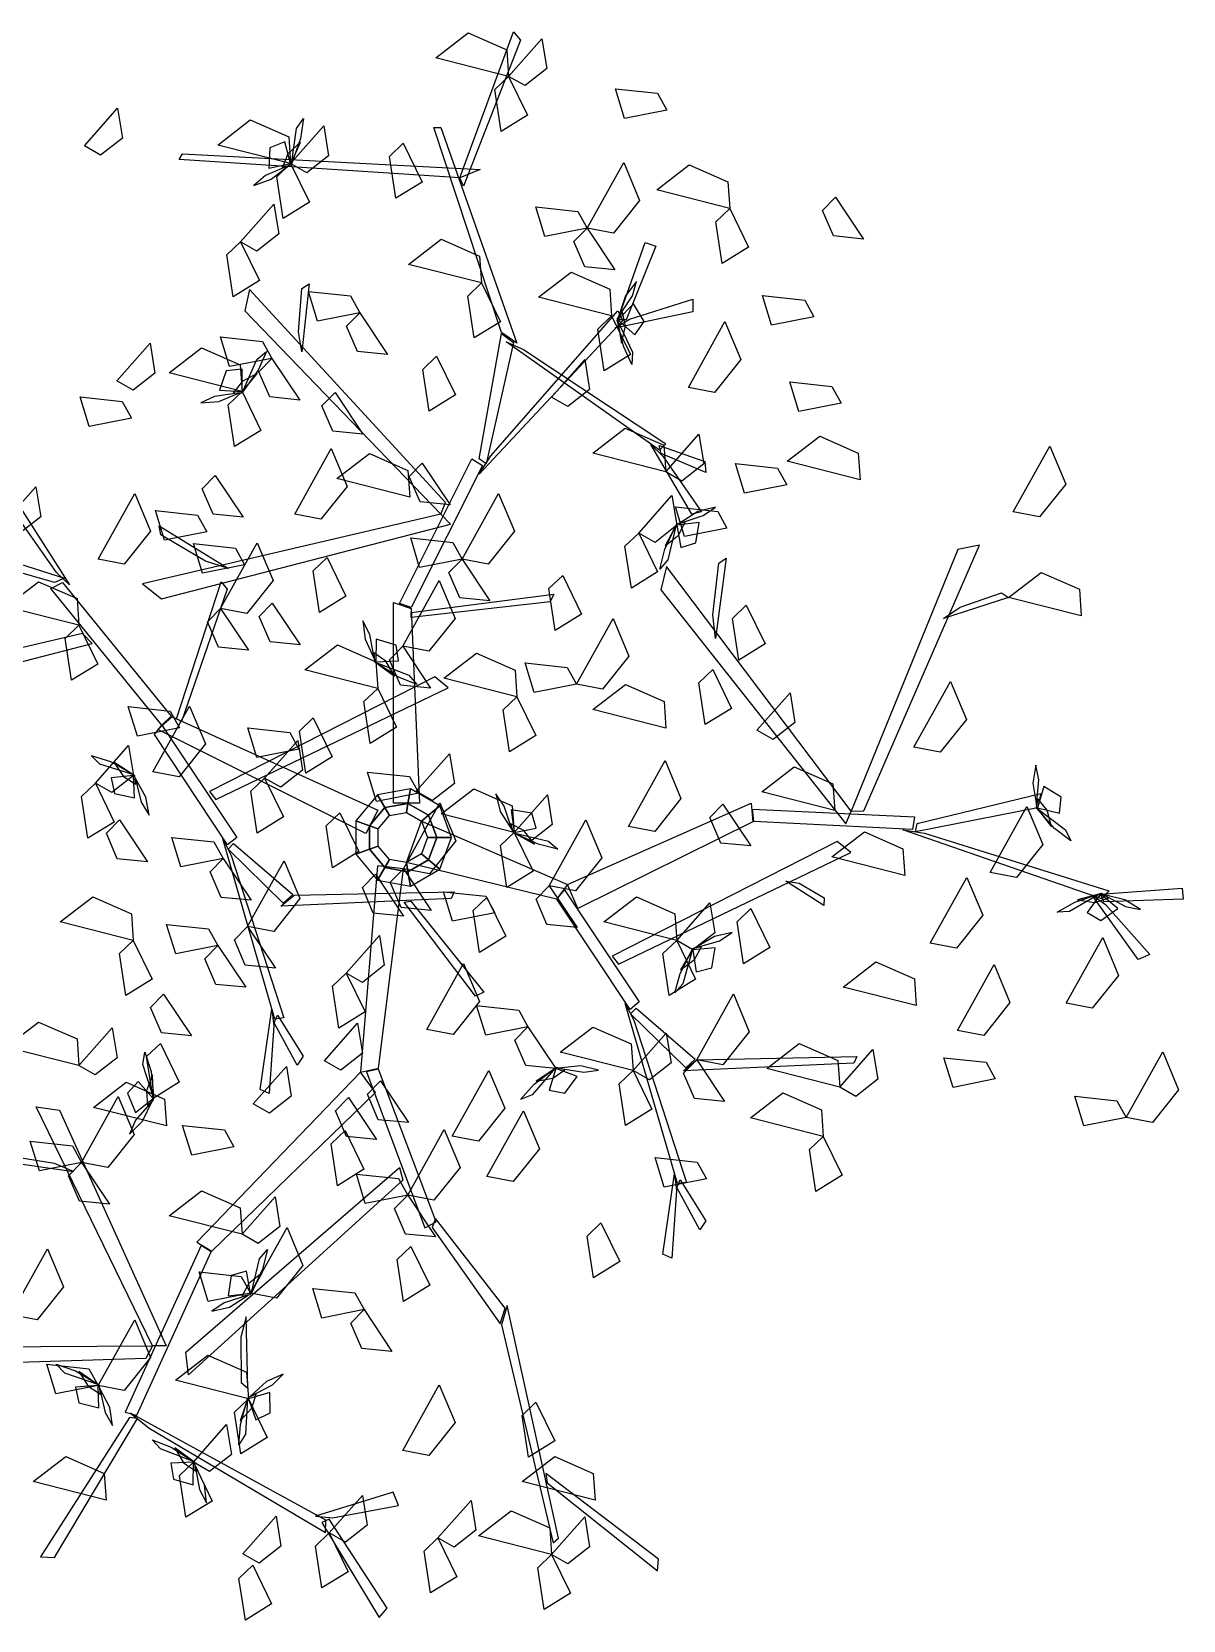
# Model space of a CAD drawing. Extents: x 10.299 to 10.904, y 6.916 to 7.465.
# Drawn here: x 10.506 to 10.904, y 6.916 to 7.465 of the extents above; entities that cross this region are included whole.
import ezdxf

# ---------------------------------------------------------------- set-up
doc = ezdxf.new("R2010")
doc.units = 0
doc.layers.get('0').update_dxf_attribs({"linetype": 'CONTINUOUS'})
doc.layers.add('LSTREEDC', color=3, linetype='CONTINUOUS')

# ---------------------------------------------------------------- blocks, each defined once
blk = doc.blocks.new('A3E24G')
at = {"color": 72, "linetype": 'CONTINUOUS'}
for points in [[(0.0779, 0.5477, 0.6774), (0.0255, 0.5611, 0.6704), (0.0489, 0.5791, 0.6673), (0.0766, 0.5669, 0.6724)], [(0.0779, 0.5477, 0.6774), (0.1018, 0.5748, 0.6601), (0.1053, 0.5533, 0.6614), (0.0897, 0.5411, 0.6719)], [(0.0779, 0.5477, 0.6424), (0.0915, 0.5199, 0.6353), (0.0726, 0.5081, 0.6607), (0.068, 0.5382, 0.6568)], [(0.1917, 0.5235, 0.7974), (0.1613, 0.5175, 0.7903), (0.1548, 0.5388, 0.8157), (0.1851, 0.5356, 0.8118)], [(-0.2273, 0.4977, 0.9053), (-0.2034, 0.5248, 0.888), (-0.1999, 0.5033, 0.8892), (-0.2156, 0.491, 0.8998)], [(-0.0789, 0.485, 0.6774), (-0.1314, 0.4983, 0.6704), (-0.108, 0.5164, 0.6673), (-0.0803, 0.5042, 0.6724)], [(-0.0789, 0.485, 0.6774), (-0.055, 0.5121, 0.6601), (-0.0516, 0.4906, 0.6614), (-0.0672, 0.4783, 0.6719)], [(0.0021, 0.4996, 0.7204), (0.0157, 0.4717, 0.7133), (-0.0033, 0.46, 0.7387), (-0.0078, 0.4901, 0.7348)], [(-0.0789, 0.485, 0.6774), (-0.0654, 0.4571, 0.6703), (-0.0843, 0.4454, 0.6957), (-0.0889, 0.4755, 0.6918)], [(0.1344, 0.4385, 0.5934), (0.1607, 0.4858, 0.5864), (0.1721, 0.4585, 0.5833), (0.1533, 0.4349, 0.5884)], [(0.237, 0.4526, 0.7904), (0.1845, 0.466, 0.7834), (0.2079, 0.484, 0.7803), (0.2356, 0.4718, 0.7854)], [(0.3131, 0.4608, 0.6714), (0.3332, 0.4307, 0.6541), (0.3115, 0.4329, 0.6553), (0.3037, 0.4512, 0.6659)], [(-0.1149, 0.4287, 0.8377), (-0.091, 0.4558, 0.8204), (-0.0875, 0.4343, 0.8216), (-0.1032, 0.422, 0.8321)], [(0.1344, 0.4385, 0.5934), (0.1039, 0.4325, 0.5863), (0.0975, 0.4538, 0.6117), (0.1277, 0.4505, 0.6078)], [(0.237, 0.4526, 0.8254), (0.2505, 0.4248, 0.8183), (0.2316, 0.413, 0.8437), (0.227, 0.4431, 0.8398)], [(0.1344, 0.4385, 0.5934), (0.1544, 0.4084, 0.5761), (0.1328, 0.4106, 0.5774), (0.1249, 0.4288, 0.5879)], [(-0.1149, 0.4287, 0.7537), (-0.1013, 0.4008, 0.7466), (-0.1202, 0.3891, 0.7719), (-0.1248, 0.4192, 0.768)], [(0.0584, 0.3991, 0.8034), (0.0059, 0.4124, 0.7964), (0.0293, 0.4305, 0.7933), (0.057, 0.4183, 0.7984)], [(0.152, 0.3754, 0.7124), (0.0995, 0.3888, 0.7054), (0.123, 0.4068, 0.7023), (0.1507, 0.3946, 0.7074)], [(-0.0292, 0.3776, 0.8658), (-0.0597, 0.3716, 0.8587), (-0.0661, 0.3929, 0.8841), (-0.0359, 0.3897, 0.8802)], [(0.0584, 0.3991, 0.7124), (0.072, 0.3712, 0.7053), (0.053, 0.3595, 0.7307), (0.0485, 0.3896, 0.7268)], [(0.2975, 0.3747, 0.7064), (0.2671, 0.3687, 0.6993), (0.2606, 0.39, 0.7247), (0.2909, 0.3868, 0.7208)], [(-0.0292, 0.3776, 0.8658), (-0.0092, 0.3476, 0.8485), (-0.0308, 0.3497, 0.8497), (-0.0387, 0.368, 0.8603)], [(0.152, 0.3754, 0.7684), (0.1656, 0.3475, 0.7613), (0.1467, 0.3358, 0.7867), (0.1421, 0.3659, 0.7828)], [(0.2072, 0.3239, 0.7764), (0.2335, 0.3713, 0.7694), (0.2449, 0.344, 0.7663), (0.2261, 0.3203, 0.7714)], [(-0.2039, 0.3286, 0.8034), (-0.18, 0.3557, 0.7861), (-0.1766, 0.3342, 0.7874), (-0.1922, 0.3219, 0.7979)], [(-0.0924, 0.3448, 0.5934), (-0.1229, 0.3389, 0.5863), (-0.1294, 0.3602, 0.6117), (-0.0991, 0.3569, 0.6078)], [(-0.1139, 0.3209, 0.8034), (-0.1664, 0.3343, 0.7964), (-0.143, 0.3523, 0.7933), (-0.1153, 0.3401, 0.7984)], [(-0.0924, 0.3448, 0.5934), (-0.0724, 0.3148, 0.5761), (-0.094, 0.317, 0.5774), (-0.1019, 0.3352, 0.5879)], [(0.0261, 0.3464, 0.9007), (0.0396, 0.3185, 0.8936), (0.0207, 0.3068, 0.9189), (0.0161, 0.3369, 0.915)], [(0.1088, 0.3168, 0.7124), (0.1327, 0.3439, 0.6951), (0.1362, 0.3224, 0.6964), (0.1205, 0.3101, 0.7069)], [(-0.1139, 0.3209, 0.8034), (-0.1003, 0.293, 0.7963), (-0.1193, 0.2813, 0.8217), (-0.1238, 0.3114, 0.8178)], [(-0.0469, 0.3203, 0.6714), (-0.0269, 0.2903, 0.6541), (-0.0485, 0.2925, 0.6553), (-0.0564, 0.3107, 0.6659)], [(0.3171, 0.3125, 0.6714), (0.2866, 0.3065, 0.6643), (0.2801, 0.3278, 0.6897), (0.3104, 0.3245, 0.6858)], [(-0.1934, 0.3018, 0.4107), (-0.2239, 0.2958, 0.4036), (-0.2304, 0.3171, 0.429), (-0.2001, 0.3138, 0.4251)], [(0.1909, 0.2632, 0.9053), (0.1384, 0.2765, 0.8983), (0.1618, 0.2945, 0.8952), (0.1895, 0.2823, 0.9003)], [(0.1909, 0.2632, 0.9053), (0.2148, 0.2902, 0.888), (0.2183, 0.2688, 0.8892), (0.2026, 0.2565, 0.8998)], [(0.3308, 0.2573, 0.7554), (0.2783, 0.2707, 0.7484), (0.3017, 0.2887, 0.7453), (0.3294, 0.2765, 0.7504)], [(-0.076, 0.2326, 0.8658), (-0.0497, 0.2799, 0.8588), (-0.0383, 0.2526, 0.8557), (-0.0571, 0.229, 0.8608)], [(0.0068, 0.2449, 0.7904), (-0.0456, 0.2583, 0.7834), (-0.0222, 0.2763, 0.7803), (0.0055, 0.2641, 0.7854)], [(0.4409, 0.2343, 0.8427), (0.4673, 0.2816, 0.8356), (0.4787, 0.2543, 0.8326), (0.4598, 0.2307, 0.8376)], [(0.0158, 0.2694, 0.6714), (0.0359, 0.2394, 0.6541), (0.0142, 0.2416, 0.6553), (0.0064, 0.2598, 0.6659)], [(0.278, 0.2539, 0.7064), (0.2475, 0.2479, 0.6993), (0.2411, 0.2692, 0.7247), (0.2713, 0.2659, 0.7208)], [(-0.2861, 0.2253, 0.9053), (-0.2622, 0.2523, 0.888), (-0.2587, 0.2308, 0.8892), (-0.2744, 0.2186, 0.8998)], [(-0.1331, 0.2606, 0.4943), (-0.1131, 0.2305, 0.477), (-0.1347, 0.2327, 0.4782), (-0.1426, 0.2509, 0.4887)], [(-0.2174, 0.2003, 0.6284), (-0.1911, 0.2476, 0.6214), (-0.1797, 0.2204, 0.6183), (-0.1986, 0.1967, 0.6234)], [(0.0444, 0.2003, 0.5934), (0.0707, 0.2476, 0.5864), (0.0821, 0.2204, 0.5833), (0.0632, 0.1967, 0.5884)], [(0.1716, 0.2191, 0.7124), (0.1954, 0.2461, 0.6951), (0.1989, 0.2247, 0.6964), (0.1833, 0.2124, 0.7069)], [(-0.1393, 0.2199, 0.6844), (-0.1697, 0.2139, 0.6773), (-0.1762, 0.2352, 0.7027), (-0.1459, 0.2319, 0.6988)], [(0.235, 0.2226, 0.6714), (0.2045, 0.2166, 0.6643), (0.198, 0.2379, 0.6897), (0.2283, 0.2347, 0.6858)], [(0.1716, 0.2191, 0.7124), (0.1851, 0.1912, 0.7053), (0.1662, 0.1795, 0.7307), (0.1616, 0.2096, 0.7268)], [(-0.112, 0.1962, 0.6284), (-0.1424, 0.1902, 0.6213), (-0.1489, 0.2115, 0.6467), (-0.1186, 0.2082, 0.6428)], [(-0.1293, 0.1648, 0.7948), (-0.1029, 0.2121, 0.7878), (-0.0915, 0.1849, 0.7847), (-0.1104, 0.1612, 0.7898)], [(0.0444, 0.2003, 0.6984), (0.0139, 0.1943, 0.6913), (0.0075, 0.2156, 0.7167), (0.0377, 0.2123, 0.7128)], [(-0.0527, 0.2015, 0.9053), (-0.0391, 0.1736, 0.8982), (-0.0581, 0.1619, 0.9236), (-0.0626, 0.192, 0.9197)], [(0.0444, 0.2003, 0.5934), (0.0644, 0.1703, 0.5761), (0.0428, 0.1724, 0.5774), (0.0349, 0.1907, 0.5879)], [(-0.2312, 0.1527, 0.6774), (-0.2837, 0.1661, 0.6704), (-0.2602, 0.1841, 0.6673), (-0.2325, 0.1719, 0.6724)], [(0.0017, 0.1376, 0.7194), (0.028, 0.1849, 0.7124), (0.0394, 0.1576, 0.7093), (0.0206, 0.134, 0.7144)], [(0.1168, 0.1886, 0.9053), (0.1304, 0.1607, 0.8982), (0.1115, 0.149, 0.9236), (0.1069, 0.1791, 0.9197)], [(0.4899, 0.1594, 0.9267), (0.4374, 0.1728, 0.9196), (0.4609, 0.1908, 0.9166), (0.4886, 0.1786, 0.9216)], [(-0.1293, 0.1648, 0.8158), (-0.1092, 0.1348, 0.7985), (-0.1308, 0.137, 0.7997), (-0.1387, 0.1552, 0.8103)], [(-0.0921, 0.1686, 0.3477), (-0.072, 0.1386, 0.3304), (-0.0937, 0.1407, 0.3316), (-0.1016, 0.159, 0.3422)], [(0.2488, 0.1672, 0.7904), (0.2624, 0.1393, 0.7833), (0.2434, 0.1276, 0.8087), (0.2389, 0.1577, 0.8048)], [(-0.2312, 0.1527, 0.6774), (-0.2176, 0.1248, 0.6703), (-0.2365, 0.1131, 0.6957), (-0.2411, 0.1432, 0.6918)], [(0.1267, 0.1103, 0.6284), (0.153, 0.1576, 0.6214), (0.1644, 0.1304, 0.6183), (0.1455, 0.1067, 0.6234)], [(-0.0162, 0.1073, 0.9053), (-0.0687, 0.1207, 0.8983), (-0.0453, 0.1387, 0.8952), (-0.0176, 0.1265, 0.9003)], [(0.0017, 0.1376, 0.4814), (0.0217, 0.1075, 0.4641), (0.0001, 0.1097, 0.4654), (-0.0078, 0.1279, 0.4759)], [(0.0838, 0.1013, 0.8088), (0.0313, 0.1146, 0.8018), (0.0548, 0.1327, 0.7987), (0.0825, 0.1205, 0.8038)], [(0.1267, 0.1103, 0.4464), (0.0962, 0.1043, 0.4393), (0.0897, 0.1256, 0.4647), (0.12, 0.1223, 0.4608)], [(0.2248, 0.1208, 0.8088), (0.2383, 0.0929, 0.8017), (0.2194, 0.0812, 0.8271), (0.2148, 0.1113, 0.8232)], [(-0.0162, 0.1073, 0.9053), (-0.0027, 0.0794, 0.8982), (-0.0216, 0.0677, 0.9236), (-0.0262, 0.0978, 0.9197)], [(0.1911, 0.0786, 0.6774), (0.1386, 0.092, 0.6704), (0.162, 0.11, 0.6673), (0.1898, 0.0978, 0.6724)], [(0.2565, 0.0772, 0.7904), (0.2804, 0.1042, 0.7731), (0.2839, 0.0827, 0.7743), (0.2682, 0.0705, 0.7849)], [(0.3694, 0.0649, 0.8658), (0.3957, 0.1122, 0.8588), (0.4072, 0.0849, 0.8557), (0.3883, 0.0613, 0.8608)], [(-0.1588, 0.0789, 0.5584), (-0.1892, 0.0729, 0.5513), (-0.1957, 0.0942, 0.5767), (-0.1655, 0.091, 0.5728)], [(-0.178, 0.0472, 0.3127), (-0.1517, 0.0945, 0.3057), (-0.1402, 0.0673, 0.3026), (-0.1591, 0.0436, 0.3077)], [(0.0838, 0.1013, 0.7388), (0.0974, 0.0734, 0.7317), (0.0785, 0.0617, 0.7571), (0.0739, 0.0918, 0.7532)], [(-0.0626, 0.086, 0.4317), (-0.0491, 0.0581, 0.4246), (-0.068, 0.0464, 0.45), (-0.0726, 0.0765, 0.4461)], [(-0.0729, 0.0635, 0.6284), (-0.1033, 0.0575, 0.6213), (-0.1098, 0.0788, 0.6467), (-0.0796, 0.0755, 0.6428)], [(-0.0976, 0.0428, 0.4317), (-0.0737, 0.0699, 0.4144), (-0.0703, 0.0484, 0.4156), (-0.0859, 0.0361, 0.4262)], [(-0.2193, 0.039, 0.6424), (-0.1955, 0.0661, 0.6251), (-0.192, 0.0446, 0.6264), (-0.2076, 0.0324, 0.6369)], [(0.0115, 0.0333, 0.9053), (0.0354, 0.0603, 0.888), (0.0389, 0.0388, 0.8892), (0.0232, 0.0266, 0.8998)], [(0.0133, 0.0318, 0.3477), (-0.0171, 0.0258, 0.3406), (-0.0236, 0.0471, 0.366), (0.0067, 0.0438, 0.3621)], [(0.1641, 0.0079, 0.7064), (0.1905, 0.0553, 0.6994), (0.2019, 0.028, 0.6963), (0.183, 0.0043, 0.7014)], [(0.3125, 0.0195, 0.6774), (0.26, 0.0328, 0.6704), (0.2834, 0.0509, 0.6673), (0.3111, 0.0387, 0.6724)], [(-0.2193, 0.039, 0.8384), (-0.2058, 0.0111, 0.8313), (-0.2247, -0.0006, 0.8567), (-0.2293, 0.0295, 0.8528)], [(-0.0976, 0.0428, 0.4317), (-0.084, 0.0149, 0.4246), (-0.103, 0.0032, 0.45), (-0.1076, 0.0333, 0.4461)], [(0.0819, 0.0037, 0.4317), (0.0294, 0.0171, 0.4247), (0.0528, 0.0351, 0.4216), (0.0805, 0.0229, 0.4267)], [(0.0022, -0.0225, 0.3127), (0.0285, 0.0249, 0.3056), (0.04, -0.0024, 0.3026), (0.0211, -0.0261, 0.3076)], [(0.0819, 0.0037, 0.4317), (0.1058, 0.0308, 0.4144), (0.1092, 0.0093, 0.4156), (0.0936, -0.003, 0.4262)], [(0.2321, 0.0239, 0.6984), (0.2522, -0.0061, 0.6811), (0.2305, -0.004, 0.6824), (0.2227, 0.0143, 0.6929)], [(-0.202, 0.0126, 0.5934), (-0.1819, -0.0175, 0.5761), (-0.2036, -0.0153, 0.5774), (-0.2115, 0.003, 0.5879)], [(-0.0435, 0.0178, 0.9053), (-0.0299, -0.0101, 0.8982), (-0.0489, -0.0218, 0.9236), (-0.0534, 0.0083, 0.9197)], [(0.1071, -0.0348, 0.4814), (0.1335, 0.0126, 0.4744), (0.1449, -0.0147, 0.4713), (0.126, -0.0384, 0.4764)], [(0.4244, -0.0251, 0.8658), (0.4508, 0.0222, 0.8588), (0.4622, -0.0051, 0.8557), (0.4433, -0.0287, 0.8608)], [(-0.1274, -0.0152, 0.4464), (-0.1579, -0.0212, 0.4393), (-0.1643, 0.0001, 0.4647), (-0.1341, -0.0032, 0.4608)], [(0.0819, 0.0037, 0.4317), (0.0955, -0.0242, 0.4246), (0.0765, -0.0359, 0.45), (0.072, -0.0058, 0.4461)], [(0.3629, -0.0273, 0.8034), (0.3104, -0.014, 0.7964), (0.3338, 0.0041, 0.7933), (0.3615, -0.0081, 0.7984)], [(-0.1274, -0.0152, 0.5584), (-0.1074, -0.0452, 0.5411), (-0.129, -0.0431, 0.5424), (-0.1369, -0.0248, 0.5529)], [(-0.11, -0.064, 0.4943), (-0.0836, -0.0167, 0.4872), (-0.0722, -0.044, 0.4842), (-0.0911, -0.0676, 0.4892)], [(0.0022, -0.0225, 0.2777), (0.0223, -0.0525, 0.2604), (0.0006, -0.0503, 0.2616), (-0.0072, -0.0321, 0.2721)], [(-0.0179, -0.0265, 0.5934), (0.0022, -0.0566, 0.5761), (-0.0195, -0.0544, 0.5774), (-0.0273, -0.0361, 0.5879)], [(0.3812, -0.0761, 0.8658), (0.4076, -0.0287, 0.8588), (0.419, -0.056, 0.8557), (0.4001, -0.0797, 0.8608)], [(-0.1921, -0.0741, 0.7124), (-0.2446, -0.0608, 0.7054), (-0.2211, -0.0428, 0.7023), (-0.1934, -0.055, 0.7074)], [(0.068, -0.0543, 0.5934), (0.0376, -0.0603, 0.5863), (0.0311, -0.039, 0.6117), (0.0614, -0.0423, 0.6078)], [(0.0623, -0.0431, 0.3967), (0.0759, -0.071, 0.3896), (0.057, -0.0827, 0.415), (0.0524, -0.0526, 0.4111)], [(0.1071, -0.0348, 0.5934), (0.1272, -0.0648, 0.5761), (0.1055, -0.0626, 0.5774), (0.0977, -0.0444, 0.5879)], [(0.1988, -0.0741, 0.6774), (0.1463, -0.0608, 0.6704), (0.1698, -0.0428, 0.6673), (0.1975, -0.055, 0.6724)], [(0.1988, -0.0741, 0.6774), (0.2227, -0.047, 0.6601), (0.2262, -0.0685, 0.6614), (0.2105, -0.0808, 0.6719)], [(0.2522, -0.0512, 0.9847), (0.2658, -0.0791, 0.9776), (0.2469, -0.0909, 1.0029), (0.2423, -0.0608, 0.999)], [(-0.1312, -0.0778, 0.8027), (-0.1616, -0.0838, 0.7956), (-0.1681, -0.0625, 0.821), (-0.1379, -0.0658, 0.8171)], [(-0.11, -0.064, 0.4943), (-0.0899, -0.094, 0.477), (-0.1116, -0.0919, 0.4782), (-0.1194, -0.0736, 0.4887)], [(-0.1921, -0.0741, 0.6424), (-0.1785, -0.102, 0.6353), (-0.1974, -0.1137, 0.6607), (-0.202, -0.0836, 0.6568)], [(-0.1312, -0.0778, 0.3477), (-0.1111, -0.1078, 0.3304), (-0.1328, -0.1057, 0.3316), (-0.1407, -0.0874, 0.3422)], [(-0.039, -0.0976, 0.3967), (-0.0151, -0.0705, 0.3794), (-0.0116, -0.092, 0.3806), (-0.0273, -0.1043, 0.3912)], [(0.1988, -0.0741, 0.6774), (0.2124, -0.102, 0.6703), (0.1935, -0.1137, 0.6957), (0.1889, -0.0836, 0.6918)], [(0.479, -0.1193, 0.8658), (0.5053, -0.0719, 0.8588), (0.5167, -0.0992, 0.8557), (0.4978, -0.1229, 0.8608)], [(0.0191, -0.1381, 0.4943), (0.0455, -0.0908, 0.4872), (0.0569, -0.118, 0.4842), (0.038, -0.1417, 0.4892)], [(0.3711, -0.1209, 0.7824), (0.3186, -0.1076, 0.7754), (0.3421, -0.0896, 0.7723), (0.3698, -0.1018, 0.7774)], [(-0.039, -0.0976, 0.3967), (-0.0254, -0.1255, 0.3896), (-0.0443, -0.1372, 0.415), (-0.0489, -0.1071, 0.4111)], [(0.4008, -0.1388, 0.8658), (0.4271, -0.0915, 0.8588), (0.4385, -0.1187, 0.8557), (0.4197, -0.1424, 0.8608)], [(-0.1703, -0.1128, 0.8377), (-0.1502, -0.1428, 0.8204), (-0.1719, -0.1406, 0.8216), (-0.1797, -0.1224, 0.8322)], [(0.2132, -0.16, 0.8384), (0.2396, -0.1126, 0.8313), (0.251, -0.1399, 0.8283), (0.2321, -0.1636, 0.8333)], [(0.0918, -0.1363, 0.8734), (0.0614, -0.1423, 0.8663), (0.0549, -0.121, 0.8916), (0.0852, -0.1243, 0.8877)], [(-0.2312, -0.1641, 0.8384), (-0.2837, -0.1508, 0.8314), (-0.2602, -0.1328, 0.8283), (-0.2325, -0.145, 0.8334)], [(-0.2312, -0.1641, 0.6424), (-0.2073, -0.1371, 0.6251), (-0.2038, -0.1585, 0.6264), (-0.2195, -0.1708, 0.6369)], [(-0.0546, -0.1608, 0.8874), (-0.0307, -0.1337, 0.8701), (-0.0272, -0.1552, 0.8713), (-0.0429, -0.1674, 0.8818)], [(0.0918, -0.1363, 0.8384), (0.1119, -0.1663, 0.8211), (0.0903, -0.1642, 0.8223), (0.0824, -0.1459, 0.8328)], [(0.1674, -0.1677, 0.6774), (0.115, -0.1544, 0.6704), (0.1384, -0.1364, 0.6673), (0.1661, -0.1486, 0.6724)], [(-0.1725, -0.1482, 0.7124), (-0.159, -0.1761, 0.7053), (-0.1779, -0.1878, 0.7307), (-0.1825, -0.1577, 0.7268)], [(0.1674, -0.1677, 0.6774), (0.1913, -0.1407, 0.6601), (0.1948, -0.1621, 0.6614), (0.1792, -0.1744, 0.6719)], [(0.3161, -0.1796, 0.7824), (0.2636, -0.1662, 0.7754), (0.287, -0.1482, 0.7723), (0.3147, -0.1604, 0.7774)], [(0.2132, -0.16, 0.8384), (0.2333, -0.19, 0.8211), (0.2116, -0.1878, 0.8223), (0.2038, -0.1696, 0.8328)], [(0.3161, -0.1796, 0.8034), (0.34, -0.1525, 0.7861), (0.3434, -0.174, 0.7874), (0.3278, -0.1863, 0.7979)], [(0.428, -0.1738, 0.8308), (0.3976, -0.1798, 0.8237), (0.3911, -0.1585, 0.8491), (0.4214, -0.1617, 0.8452)], [(0.5222, -0.2016, 0.8658), (0.5485, -0.1542, 0.8588), (0.5599, -0.1815, 0.8557), (0.541, -0.2052, 0.8608)], [(-0.1059, -0.1917, 0.4317), (-0.082, -0.1647, 0.4144), (-0.0785, -0.1861, 0.4156), (-0.0941, -0.1984, 0.4262)], [(0.0373, -0.215, 0.8734), (0.0637, -0.1677, 0.8663), (0.0751, -0.1949, 0.8633), (0.0562, -0.2186, 0.8683)], [(0.1674, -0.1677, 0.6774), (0.181, -0.1956, 0.6703), (0.1621, -0.2073, 0.6957), (0.1575, -0.1773, 0.6918)], [(-0.1683, -0.2076, 0.8104), (-0.2208, -0.1942, 0.8033), (-0.1973, -0.1762, 0.8003), (-0.1696, -0.1884, 0.8053)], [(-0.0143, -0.1752, 0.5584), (0.0058, -0.2052, 0.5411), (-0.0159, -0.2031, 0.5424), (-0.0237, -0.1848, 0.5529)], [(-0.2293, -0.2338, 0.6284), (-0.2029, -0.1865, 0.6214), (-0.1915, -0.2138, 0.6183), (-0.2104, -0.2374, 0.6234)], [(-0.0373, -0.1872, 0.8384), (-0.0172, -0.2173, 0.8211), (-0.0388, -0.2151, 0.8223), (-0.0467, -0.1968, 0.8328)], [(0.3043, -0.2151, 0.8034), (0.2518, -0.2017, 0.7964), (0.2752, -0.1837, 0.7933), (0.3029, -0.1959, 0.7984)], [(0.5222, -0.2016, 0.8658), (0.4917, -0.2075, 0.8587), (0.4853, -0.1862, 0.8841), (0.5155, -0.1895, 0.8802)], [(0.0623, -0.244, 0.4943), (0.0887, -0.1967, 0.4872), (0.1001, -0.224, 0.4842), (0.0812, -0.2476, 0.4892)], [(-0.1197, -0.2225, 0.5584), (-0.1501, -0.2285, 0.5513), (-0.1566, -0.2072, 0.5767), (-0.1264, -0.2105, 0.5728)], [(-0.0398, -0.2109, 0.6774), (-0.0263, -0.2388, 0.6703), (-0.0452, -0.2506, 0.6957), (-0.0498, -0.2205, 0.6918)], [(0.0053, -0.2575, 0.6284), (0.0316, -0.2102, 0.6214), (0.043, -0.2374, 0.6183), (0.0242, -0.2611, 0.6234)], [(0.3043, -0.2151, 0.8034), (0.3178, -0.243, 0.7963), (0.2989, -0.2547, 0.8217), (0.2943, -0.2246, 0.8178)], [(-0.2293, -0.2338, 0.6284), (-0.2597, -0.2398, 0.6213), (-0.2662, -0.2185, 0.6467), (-0.2359, -0.2218, 0.6428)], [(-0.2293, -0.2338, 0.6984), (-0.2092, -0.2638, 0.6811), (-0.2309, -0.2617, 0.6824), (-0.2387, -0.2434, 0.6929)], [(0.2203, -0.2457, 0.7194), (0.1898, -0.2516, 0.7123), (0.1834, -0.2303, 0.7377), (0.2136, -0.2336, 0.7338)], [(0.0053, -0.2575, 0.5584), (-0.0252, -0.2635, 0.5513), (-0.0316, -0.2422, 0.5767), (-0.0014, -0.2454, 0.5728)], [(-0.1139, -0.2855, 0.6774), (-0.1664, -0.2722, 0.6704), (-0.143, -0.2542, 0.6673), (-0.1153, -0.2664, 0.6724)], [(-0.1139, -0.2855, 0.8034), (-0.09, -0.2585, 0.7861), (-0.0866, -0.2799, 0.7874), (-0.1022, -0.2922, 0.7979)], [(0.0053, -0.2575, 0.7334), (0.0253, -0.2875, 0.7161), (0.0037, -0.2854, 0.7174), (-0.0042, -0.2671, 0.7279)], [(-0.1079, -0.328, 0.5934), (-0.0815, -0.2806, 0.5864), (-0.0701, -0.3079, 0.5833), (-0.089, -0.3316, 0.5884)], [(0.1443, -0.2773, 0.8034), (0.1579, -0.3052, 0.7963), (0.1389, -0.3169, 0.8217), (0.1344, -0.2868, 0.8178)], [(-0.2802, -0.3434, 0.5584), (-0.2539, -0.2961, 0.5514), (-0.2424, -0.3233, 0.5483), (-0.2613, -0.347, 0.5534)], [(0.0076, -0.2943, 0.6774), (0.0212, -0.3222, 0.6703), (0.0022, -0.3339, 0.6957), (-0.0023, -0.3038, 0.6918)], [(-0.1079, -0.328, 0.5934), (-0.1383, -0.3339, 0.5863), (-0.1448, -0.3126, 0.6117), (-0.1145, -0.3159, 0.6078)], [(-0.0261, -0.3398, 0.6984), (-0.0565, -0.3458, 0.6913), (-0.063, -0.3245, 0.7167), (-0.0328, -0.3277, 0.7128)], [(-0.0261, -0.3398, 0.5934), (-0.006, -0.3698, 0.5761), (-0.0277, -0.3677, 0.5774), (-0.0356, -0.3494, 0.5879)], [(-0.2174, -0.3943, 0.7194), (-0.1911, -0.347, 0.7124), (-0.1797, -0.3742, 0.7093), (-0.1986, -0.3979, 0.7144)], [(-0.1093, -0.404, 0.5654), (-0.1618, -0.3906, 0.5584), (-0.1384, -0.3726, 0.5553), (-0.1107, -0.3848, 0.5604)], [(-0.2174, -0.3943, 0.5934), (-0.2479, -0.4003, 0.5863), (-0.2544, -0.379, 0.6117), (-0.2241, -0.3823, 0.6078)], [(0.0017, -0.4411, 0.7194), (0.028, -0.3938, 0.7124), (0.0394, -0.4211, 0.7093), (0.0206, -0.4447, 0.7144)], [(-0.1093, -0.404, 0.8034), (-0.0958, -0.4319, 0.7963), (-0.1147, -0.4436, 0.8217), (-0.1193, -0.4135, 0.8178)], [(0.0975, -0.4064, 0.6774), (0.1111, -0.4343, 0.6703), (0.0921, -0.446, 0.6957), (0.0876, -0.4159, 0.6918)], [(-0.1489, -0.4496, 0.7124), (-0.125, -0.4225, 0.6951), (-0.1215, -0.444, 0.6964), (-0.1372, -0.4563, 0.7069)], [(-0.2116, -0.4769, 0.6774), (-0.2641, -0.4635, 0.6704), (-0.2407, -0.4455, 0.6673), (-0.213, -0.4577, 0.6724)], [(0.1402, -0.4769, 0.6774), (0.0877, -0.4635, 0.6704), (0.1111, -0.4455, 0.6673), (0.1388, -0.4577, 0.6724)], [(-0.1489, -0.4496, 0.6424), (-0.1353, -0.4775, 0.6353), (-0.1542, -0.4892, 0.6607), (-0.1588, -0.4591, 0.6568)], [(-0.0512, -0.5005, 0.6774), (-0.0273, -0.4735, 0.6601), (-0.0238, -0.4949, 0.6614), (-0.0394, -0.5072, 0.6719)], [(0.027, -0.5041, 0.6774), (0.0509, -0.4771, 0.6601), (0.0544, -0.4985, 0.6614), (0.0387, -0.5108, 0.6719)], [(-0.1133, -0.5156, 0.9053), (-0.0894, -0.4885, 0.888), (-0.086, -0.51, 0.8892), (-0.1016, -0.5222, 0.8998)], [(0.1088, -0.516, 0.6774), (0.0563, -0.5026, 0.6704), (0.0798, -0.4846, 0.6673), (0.1075, -0.4968, 0.6724)], [(0.1088, -0.516, 0.8034), (0.1327, -0.4889, 0.7861), (0.1362, -0.5104, 0.7874), (0.1205, -0.5226, 0.7979)], [(-0.0512, -0.5005, 0.6774), (-0.0376, -0.5284, 0.6703), (-0.0565, -0.5401, 0.6957), (-0.0611, -0.51, 0.6918)], [(0.027, -0.5041, 0.7824), (0.0406, -0.532, 0.7753), (0.0217, -0.5437, 0.8007), (0.0171, -0.5136, 0.7968)], [(-0.1062, -0.5237, 0.6424), (-0.0926, -0.5516, 0.6353), (-0.1115, -0.5633, 0.6607), (-0.1161, -0.5332, 0.6568)], [(0.1088, -0.516, 0.8034), (0.1224, -0.5439, 0.7963), (0.1035, -0.5556, 0.8217), (0.0989, -0.5255, 0.8178)]]:
    blk.add_3dface(points, dxfattribs=at)
at = {"color": 34, "linetype": 'CONTINUOUS'}
for points in [[(0.0429, 0.4747, 0.8009), (0.0813, 0.5798, 0.906), (0.0865, 0.5738, 0.9), (0.0454, 0.4687, 0.7948)], [(0.0728, 0.3635, 0.6897), (0.0241, 0.511, 0.8371), (0.0292, 0.511, 0.8371), (0.0839, 0.3557, 0.6818)], [(0.0429, 0.4747, 0.8009), (-0.159, 0.488, 0.8709), (-0.1568, 0.492, 0.8731), (0.0574, 0.4806, 0.8009)], [(0.1565, 0.3726, 0.6305), (0.1762, 0.4281, 0.7267), (0.1839, 0.4256, 0.7223), (0.1625, 0.3726, 0.6305)], [(0.0326, 0.2411, 0.5394), (-0.1084, 0.3944, 0.6467), (-0.1118, 0.379, 0.6359), (0.0292, 0.2327, 0.5335)], [(-0.0733, 0.3638, 0.6288), (-0.0708, 0.3951, 0.6661), (-0.0656, 0.3984, 0.67), (-0.0708, 0.3495, 0.6117)], [(0.0651, 0.2747, 0.5629), (0.1565, 0.379, 0.6359), (0.16, 0.372, 0.631), (0.0566, 0.2614, 0.5536)], [(0.1648, 0.373, 0.6296), (0.2105, 0.3875, 0.6194), (0.2105, 0.3784, 0.613), (0.1543, 0.3666, 0.6298)], [(0.0566, 0.2724, 0.5616), (0.0728, 0.3626, 0.6904), (0.0813, 0.3562, 0.6813), (0.0617, 0.269, 0.5567)], [(0.0885, 0.3511, 0.6897), (0.1909, 0.2834, 0.7872), (0.1864, 0.2787, 0.7807), (0.0762, 0.3567, 0.6772)], [(-0.2473, 0.1908, 0.4194), (-0.3097, 0.2794, 0.5326), (-0.3012, 0.2809, 0.5293), (-0.238, 0.1819, 0.4063)], [(0.1889, 0.2744, 0.7795), (0.2166, 0.2344, 0.7734), (0.2097, 0.2326, 0.7649), (0.1803, 0.2829, 0.7781)], [(0.1862, 0.2822, 0.7803), (0.219, 0.2705, 0.8876), (0.2197, 0.2627, 0.8827), (0.1877, 0.2764, 0.7803)], [(-0.0007, 0.1683, 0.4884), (0.0514, 0.2726, 0.5614), (0.0591, 0.2677, 0.558), (0.0078, 0.1655, 0.4864)], [(0.0292, 0.2327, 0.5335), (-0.1856, 0.1825, 0.6126), (-0.1718, 0.1718, 0.6046), (0.036, 0.2255, 0.5292)], [(-0.2488, 0.1835, 0.4145), (-0.369, 0.218, 0.5111), (-0.3562, 0.2231, 0.5086), (-0.2417, 0.1866, 0.4133)], [(-0.1401, 0.1989, 0.6002), (-0.1723, 0.2179, 0.6315), (-0.1735, 0.2242, 0.6348), (-0.1237, 0.1936, 0.5859)], [(0.3334, 0.0193, 0.789), (0.4166, 0.2103, 0.8963), (0.4011, 0.2072, 0.8856), (0.3243, 0.019, 0.7831)], [(0.3243, 0.019, 0.7831), (0.1915, 0.1951, 0.8622), (0.1873, 0.1783, 0.8543), (0.3204, 0.0099, 0.7788)], [(0.2249, 0.1602, 0.8499), (0.2292, 0.1974, 0.8812), (0.2345, 0.201, 0.8845), (0.2267, 0.1431, 0.8356)], [(-0.1715, 0.0809, 0.3596), (-0.2514, 0.1791, 0.4134), (-0.2431, 0.1836, 0.4109), (-0.1649, 0.0872, 0.3581)], [(-0.1611, 0.0853, 0.3552), (-0.129, 0.1839, 0.366), (-0.1245, 0.1788, 0.3616), (-0.1574, 0.0834, 0.3523)], [(0.0078, 0.1619, 0.4828), (0.1104, 0.1752, 0.4961), (0.1078, 0.1697, 0.4907), (0.0078, 0.1583, 0.4792)], [(0.4027, 0.1658, 0.8784), (0.4324, 0.1761, 0.9157), (0.4374, 0.1728, 0.9196), (0.3907, 0.1577, 0.8614)], [(-0.005, 0.0247, 0.3456), (-0.005, 0.1691, 0.4901), (0.0078, 0.1649, 0.4858), (0.0138, 0.0247, 0.3456)], [(-0.2286, 0.1467, 0.3971), (-0.4434, 0.0965, 0.4762), (-0.4297, 0.0858, 0.4683), (-0.2218, 0.1395, 0.3928)], [(-0.1327, 0.0273, 0.4277), (0.0344, 0.1076, 0.571), (0.0247, 0.1156, 0.5566), (-0.1373, 0.0331, 0.4198)], [(-0.1715, 0.0809, 0.3596), (-0.1177, 0.0001, 0.4571), (-0.1243, -0.0053, 0.4525), (-0.1769, 0.074, 0.357)], [(-0.0247, 0.0028, 0.2439), (-0.1744, 0.0776, 0.3611), (-0.1642, 0.0869, 0.3577), (-0.0163, 0.0196, 0.2439)], [(0.0055, 0.0245, 0.1), (0.0074, 0.035), (-0.0165, 0.0307), (-0.0112, 0.0216, 0.1)], [(0.0203, 0.016, 0.1), (0.0284, 0.0228), (0.0074, 0.035), (0.0055, 0.0245, 0.1)], [(-0.0112, 0.0216, 0.1), (-0.0165, 0.0307), (-0.0321, 0.0121), (-0.0222, 0.0085, 0.1)], [(0.0044, 0.018, 0.4), (0.0055, 0.0245, 0.1), (-0.0112, 0.0216, 0.1), (-0.0079, 0.0158, 0.4)], [(0.0152, 0.0117, 0.4), (0.0203, 0.016, 0.1), (0.0055, 0.0245, 0.1), (0.0044, 0.018, 0.4)], [(0.1202, -0.0338, 0.5953), (0.2523, 0.0246, 0.7397), (0.2536, 0.0112, 0.7355), (0.1278, -0.051, 0.5953)], [(0.3717, 0.0101, 0.8113), (0.4607, 0.0317, 0.9401), (0.4583, 0.0213, 0.931), (0.3706, 0.004, 0.8064)], [(-0.0222, 0.0085, 0.1), (-0.0321, 0.0121), (-0.0321, -0.0121), (-0.0222, -0.0085, 0.1)], [(-0.0079, 0.0158, 0.4), (-0.0112, 0.0216, 0.1), (-0.0222, 0.0085, 0.1), (-0.0159, 0.0062, 0.4)], [(0.0152, 0.0117, 0.4), (0.1202, -0.0338, 0.5953), (0.1123, -0.0443, 0.5901), (0.0044, -0.018, 0.4)], [(0.0195, 0, 0.4), (0.0262, 0, 0.1), (0.0203, 0.016, 0.1), (0.0152, 0.0117, 0.4)], [(0.0262, 0, 0.1), (0.0367, 0), (0.0284, 0.0228), (0.0203, 0.016, 0.1)], [(0.2533, 0.0203, 0.738), (0.3698, 0.0148, 0.8111), (0.3684, 0.0058, 0.8076), (0.2542, 0.0114, 0.7361)], [(-0.0159, 0.0062, 0.4), (-0.0222, 0.0085, 0.1), (-0.0222, -0.0085, 0.1), (-0.0159, -0.0062, 0.4)], [(0.3772, 0.0032, 0.8125), (0.5096, -0.0383, 0.8856), (0.5046, -0.0442, 0.8807), (0.3616, 0.0056, 0.8032)], [(-0.1217, -0.013, 0.4591), (-0.0838, -0.1298, 0.5566), (-0.0903, -0.1307, 0.5501), (-0.1278, -0.001, 0.4467)], [(-0.12, -0.0044, 0.4573), (-0.0774, -0.0411, 0.605), (-0.0843, -0.0473, 0.5946), (-0.1239, -0.0083, 0.4517)], [(-0.0222, -0.0085, 0.1), (-0.0321, -0.0121), (-0.0165, -0.0308), (-0.0112, -0.0216, 0.1)], [(-0.0159, -0.0062, 0.4), (-0.0222, -0.0085, 0.1), (-0.0112, -0.0216, 0.1), (-0.0079, -0.0158, 0.4)], [(0.0152, -0.0117, 0.4), (0.0203, -0.016, 0.1), (0.0262, 0, 0.1), (0.0195, 0, 0.4)], [(0.0203, -0.016, 0.1), (0.0284, -0.0228), (0.0367, 0), (0.0262, 0, 0.1)], [(0.1569, -0.0912, 0.6615), (0.324, -0.0109, 0.8049), (0.3143, -0.0028, 0.7905), (0.1523, -0.0854, 0.6537)], [(-0.0165, -0.0203, 0.3133), (-0.0287, -0.169, 0.4529), (-0.0156, -0.1661, 0.4483), (0.0022, -0.0225, 0.3127)], [(-0.0112, -0.0216, 0.1), (-0.0165, -0.0308), (0.0074, -0.035), (0.0055, -0.0246, 0.1)], [(-0.0079, -0.0158, 0.4), (-0.0112, -0.0216, 0.1), (0.0055, -0.0246, 0.1), (0.0044, -0.018, 0.4)], [(0.0044, -0.018, 0.4), (0.0055, -0.0246, 0.1), (0.0203, -0.016, 0.1), (0.0152, -0.0117, 0.4)], [(0.0055, -0.0246, 0.1), (0.0074, -0.035), (0.0284, -0.0228), (0.0203, -0.016, 0.1)], [(0.287, -0.0328, 0.7796), (0.3048, -0.0435, 0.8238), (0.3047, -0.049, 0.8284), (0.2774, -0.0314, 0.7595)], [(-0.0764, -0.0415, 0.6045), (0.0387, -0.0391, 0.7851), (0.0366, -0.0438, 0.7851), (-0.086, -0.0494, 0.5949)], [(0.1182, -0.0376, 0.5934), (0.1719, -0.1183, 0.691), (0.1653, -0.1238, 0.6864), (0.1127, -0.0445, 0.5908)], [(0.5074, -0.0482, 0.8792), (0.5392, -0.0842, 0.869), (0.5308, -0.0879, 0.8626), (0.4974, -0.0412, 0.8794)], [(0.5037, -0.0409, 0.8802), (0.5624, -0.0364, 0.9764), (0.5632, -0.0445, 0.9719), (0.5061, -0.0463, 0.8802)], [(0.0076, -0.0459, 0.7407), (0.06, -0.1112, 0.8695), (0.0541, -0.1141, 0.8621), (0.0027, -0.0466, 0.7333)], [(-0.091, -0.1356, 0.549), (-0.0943, -0.1842, 0.5428), (-0.1008, -0.1813, 0.5343), (-0.0924, -0.1236, 0.5475)], [(0.1679, -0.1315, 0.693), (0.2058, -0.2482, 0.7905), (0.1994, -0.2491, 0.7839), (0.1618, -0.1195, 0.6805)], [(0.1696, -0.1229, 0.6911), (0.2122, -0.1595, 0.8389), (0.2053, -0.1658, 0.8285), (0.1657, -0.1268, 0.6855)], [(-0.0883, -0.1278, 0.5497), (-0.0699, -0.1574, 0.6571), (-0.0743, -0.1639, 0.6521), (-0.0907, -0.1333, 0.5497)], [(0.2132, -0.16, 0.8384), (0.3283, -0.1576, 1.019), (0.3262, -0.1623, 1.019), (0.2037, -0.1679, 0.8288)], [(-0.0287, -0.169, 0.4529), (-0.1463, -0.2913, 0.5665), (-0.1355, -0.2977, 0.5601), (-0.0178, -0.1836, 0.4484)], [(-0.0244, -0.1686, 0.4511), (0.0176, -0.2808, 0.5188), (0.0257, -0.2767, 0.5152), (-0.0156, -0.1667, 0.4489)], [(-0.1783, -0.3659, 0.5891), (-0.2619, -0.1938, 0.7244), (-0.2452, -0.1962, 0.7154), (-0.1685, -0.3659, 0.5846)], [(-0.2489, -0.2347, 0.699), (-0.2831, -0.2292, 0.7334), (-0.2889, -0.2328, 0.7358), (-0.2351, -0.2403, 0.6823)], [(0.0019, -0.2466, 0.4984), (-0.1525, -0.3866, 0.6055), (-0.1544, -0.3705, 0.5954), (-0.0007, -0.2376, 0.493)], [(0.1987, -0.2541, 0.7828), (0.1953, -0.3027, 0.7767), (0.1888, -0.2998, 0.7682), (0.1972, -0.242, 0.7813)], [(0.2014, -0.2463, 0.7836), (0.2197, -0.2759, 0.8909), (0.2154, -0.2824, 0.886), (0.1989, -0.2518, 0.7836)], [(0.0229, -0.2807, 0.519), (0.0719, -0.3501, 0.6522), (0.0754, -0.3388, 0.6448), (0.0252, -0.2742, 0.5151)], [(-0.1432, -0.2937, 0.564), (-0.198, -0.4135, 0.6038), (-0.1895, -0.4157, 0.5995), (-0.136, -0.2982, 0.5606)], [(0.0727, -0.3507, 0.6515), (0.11, -0.5076, 0.7924), (0.1137, -0.5042, 0.7934), (0.0768, -0.3367, 0.6458)], [(-0.1147, -0.3595, 0.5874), (-0.1146, -0.3922, 0.6235), (-0.1098, -0.3962, 0.6272), (-0.111, -0.345, 0.5708)], [(-0.1832, -0.3749, 0.5925), (-0.3898, -0.3814, 0.7028), (-0.3793, -0.367, 0.6959), (-0.1783, -0.3659, 0.5891)], [(-0.1948, -0.4174, 0.6028), (-0.2589, -0.5177, 0.7068), (-0.2488, -0.5182, 0.6971), (-0.1891, -0.4181, 0.5975)], [(-0.1807, -0.4251, 0.6017), (-0.0538, -0.5001, 0.6552), (-0.0536, -0.4912, 0.6528), (-0.194, -0.4143, 0.5953)], [(0.1057, -0.4645, 0.7591), (0.185, -0.5278, 0.8744), (0.1857, -0.5193, 0.8693), (0.1046, -0.4577, 0.7535)], [(-0.0489, -0.4897, 0.6517), (-0.0013, -0.4808, 0.6438), (-0.0051, -0.4711, 0.6401), (-0.061, -0.4884, 0.6523)], [(-0.0565, -0.4929, 0.6517), (-0.0153, -0.5613, 0.7314), (-0.0094, -0.5547, 0.7288), (-0.0511, -0.4905, 0.6525)]]:
    blk.add_3dface(points, dxfattribs=at)
at = {"color": 210, "linetype": 'CONTINUOUS'}
for points in [[(-0.0784, 0.4846, 0.6785), (-0.0747, 0.5102, 0.6704), (-0.0696, 0.5174, 0.684), (-0.0718, 0.503, 0.6882)], [(-0.0789, 0.485, 0.6774), (-0.0831, 0.5006, 0.663), (-0.0939, 0.4964, 0.6551), (-0.0947, 0.4816, 0.664)], [(-0.0789, 0.484, 0.6785), (-0.0718, 0.5003, 0.6958), (-0.0809, 0.4919, 0.7123), (-0.0848, 0.4822, 0.7005)], [(-0.0803, 0.4835, 0.6766), (-0.0971, 0.4764, 0.673), (-0.1054, 0.4693, 0.685), (-0.093, 0.4737, 0.6913)], [(0.1569, 0.3746, 0.6297), (0.167, 0.3898, 0.6261), (0.17, 0.4002, 0.638), (0.1621, 0.3898, 0.6443)], [(0.156, 0.3734, 0.6316), (0.159, 0.3558, 0.6489), (0.1619, 0.3679, 0.6654), (0.1599, 0.3781, 0.6535)], [(0.1565, 0.3726, 0.6305), (0.1687, 0.3618, 0.6161), (0.1753, 0.3713, 0.6082), (0.1678, 0.3841, 0.6171)], [(0.1559, 0.3726, 0.6316), (0.1669, 0.3492, 0.6235), (0.1666, 0.3404, 0.6371), (0.1605, 0.3536, 0.6413)], [(-0.1135, 0.3204, 0.8045), (-0.1032, 0.3441, 0.7964), (-0.0963, 0.3497, 0.81), (-0.1023, 0.3363, 0.8142)], [(-0.1139, 0.3209, 0.8034), (-0.1138, 0.3371, 0.789), (-0.1253, 0.3359, 0.7811), (-0.1301, 0.3218, 0.79)], [(-0.1142, 0.3199, 0.8045), (-0.103, 0.3338, 0.8218), (-0.1139, 0.3281, 0.8383), (-0.1203, 0.3197, 0.8265)], [(-0.1157, 0.3199, 0.8026), (-0.1337, 0.3174, 0.799), (-0.1435, 0.3128, 0.811), (-0.1305, 0.3137, 0.8173)], [(0.2005, 0.226, 0.6955), (0.2178, 0.2316, 0.692), (0.2267, 0.2378, 0.7039), (0.214, 0.2347, 0.7102)], [(0.1984, 0.2251, 0.6974), (0.1924, 0.1999, 0.6893), (0.1866, 0.1932, 0.703), (0.1902, 0.2074, 0.7071)], [(0.199, 0.2257, 0.6974), (0.1904, 0.21, 0.7147), (0.2002, 0.2176, 0.7312), (0.205, 0.2269, 0.7194)], [(0.1989, 0.2247, 0.6964), (0.2017, 0.2087, 0.6819), (0.2127, 0.212, 0.674), (0.215, 0.2266, 0.6829)], [(-0.0187, 0.1282, 0.8994), (-0.0219, 0.1462, 0.8959), (-0.0269, 0.1558, 0.9078), (-0.0254, 0.1428, 0.9141)], [(-0.0176, 0.1265, 0.9003), (-0.0014, 0.1271, 0.8858), (-0.0031, 0.1385, 0.8779), (-0.0174, 0.1427, 0.8868)], [(-0.0186, 0.1267, 0.9013), (-0.0043, 0.1161, 0.9186), (-0.0104, 0.1268, 0.9351), (-0.019, 0.1328, 0.9233)], [(-0.018, 0.1261, 0.9014), (0.006, 0.1167, 0.8932), (0.0119, 0.1101, 0.9069), (-0.0017, 0.1155, 0.911)], [(-0.1916, 0.0451, 0.6274), (-0.2162, 0.0528, 0.6193), (-0.2225, 0.0591, 0.633), (-0.2086, 0.0546, 0.6371)], [(-0.191, 0.0444, 0.6274), (-0.206, 0.0541, 0.6447), (-0.1991, 0.0439, 0.6612), (-0.1902, 0.0384, 0.6494)], [(0.4577, 0.0232, 0.9301), (0.4594, 0.0414, 0.9266), (0.4572, 0.052, 0.9385), (0.4551, 0.0391, 0.9448)], [(-0.192, 0.0446, 0.6264), (-0.2081, 0.043, 0.6119), (-0.2056, 0.0317, 0.604), (-0.1912, 0.0285, 0.6129)], [(-0.1908, 0.043, 0.6255), (-0.1864, 0.0253, 0.622), (-0.1808, 0.016, 0.6339), (-0.1831, 0.0289, 0.6402)], [(0.4583, 0.0213, 0.931), (0.4741, 0.0175, 0.9165), (0.4755, 0.029, 0.9086), (0.4629, 0.0368, 0.9175)], [(0.0805, 0.0053, 0.4309), (0.0748, 0.0226, 0.4273), (0.0686, 0.0314, 0.4392), (0.0718, 0.0188, 0.4456)], [(0.4574, 0.0218, 0.932), (0.4684, 0.0077, 0.9493), (0.4653, 0.0197, 0.9658), (0.4586, 0.0278, 0.954)], [(0.0819, 0.0037, 0.4317), (0.0978, 0.0066, 0.4173), (0.0945, 0.0176, 0.4094), (0.0798, 0.0198, 0.4183)], [(0.4578, 0.021, 0.9321), (0.4785, 0.0056, 0.9239), (0.4824, -0.0024, 0.9376), (0.4707, 0.0065, 0.9417)], [(0.0809, 0.0038, 0.4328), (0.0966, -0.0047, 0.4501), (0.0889, 0.005, 0.4666), (0.0796, 0.0098, 0.4548)], [(0.0815, 0.0033, 0.4328), (0.1066, -0.0026, 0.4247), (0.1134, -0.0084, 0.4383), (0.0992, -0.0049, 0.4425)], [(0.5036, -0.0403, 0.8812), (0.4813, -0.0533, 0.8731), (0.4725, -0.0537, 0.8868), (0.4852, -0.0465, 0.8909)], [(0.5045, -0.0403, 0.8812), (0.4872, -0.0448, 0.8985), (0.4995, -0.0467, 0.915), (0.5095, -0.0437, 0.9032)], [(0.5037, -0.0409, 0.8802), (0.4941, -0.0539, 0.8657), (0.504, -0.0597, 0.8578), (0.5162, -0.0511, 0.8667)], [(0.5057, -0.0411, 0.8793), (0.5218, -0.0497, 0.8758), (0.5324, -0.0518, 0.8877), (0.5213, -0.0449, 0.894)], [(0.2121, -0.0795, 0.671), (0.2296, -0.0744, 0.6675), (0.2386, -0.0684, 0.6794), (0.2259, -0.0712, 0.6857)], [(0.2107, -0.0798, 0.673), (0.2016, -0.0952, 0.6903), (0.2116, -0.0879, 0.7067), (0.2167, -0.0787, 0.6949)], [(0.2105, -0.0808, 0.6719), (0.2128, -0.0968, 0.6574), (0.224, -0.0939, 0.6496), (0.2266, -0.0793, 0.6584)], [(0.2101, -0.0804, 0.673), (0.2033, -0.1053, 0.6648), (0.1974, -0.1119, 0.6785), (0.2013, -0.0978, 0.6826)], [(-0.1773, -0.1879, 0.7318), (-0.1852, -0.1633, 0.7236), (-0.1837, -0.1546, 0.7373), (-0.1793, -0.1685, 0.7414)], [(-0.1775, -0.1887, 0.7318), (-0.1782, -0.1709, 0.7491), (-0.1827, -0.1824, 0.7655), (-0.1819, -0.1929, 0.7537)], [(0.1117, -0.1658, 0.8221), (0.0948, -0.1853, 0.814), (0.0865, -0.1886, 0.8277), (0.0962, -0.1776, 0.8318)], [(0.1125, -0.1655, 0.8221), (0.0976, -0.1754, 0.8394), (0.1098, -0.1732, 0.8559), (0.1184, -0.1671, 0.8441)], [(0.1119, -0.1663, 0.8211), (0.107, -0.1818, 0.8066), (0.1183, -0.184, 0.7987), (0.1271, -0.172, 0.8076)], [(0.1139, -0.1659, 0.8202), (0.1319, -0.1689, 0.8167), (0.1426, -0.1674, 0.8286), (0.1299, -0.1644, 0.8349)], [(-0.1779, -0.1878, 0.7307), (-0.1885, -0.1756, 0.7162), (-0.1963, -0.1841, 0.7084), (-0.1906, -0.1978, 0.7172)], [(-0.1785, -0.1897, 0.7298), (-0.1905, -0.2035, 0.7263), (-0.1948, -0.2134, 0.7382), (-0.1856, -0.2042, 0.7445)], [(-0.1074, -0.3283, 0.5945), (-0.1013, -0.3032, 0.5864), (-0.0955, -0.2965, 0.6), (-0.0991, -0.3107, 0.6042)], [(-0.1079, -0.328, 0.5934), (-0.1106, -0.312, 0.579), (-0.1217, -0.3152, 0.5711), (-0.1239, -0.3299, 0.58)], [(-0.108, -0.329, 0.5945), (-0.0994, -0.3134, 0.6118), (-0.1091, -0.3209, 0.6283), (-0.114, -0.3302, 0.6165)], [(-0.1094, -0.3293, 0.5926), (-0.1268, -0.3348, 0.589), (-0.1357, -0.341, 0.601), (-0.123, -0.3379, 0.6073)], [(-0.217, -0.3939, 0.5945), (-0.2414, -0.3854, 0.5864), (-0.2475, -0.379, 0.6), (-0.2337, -0.3839, 0.6042)], [(-0.2164, -0.3945, 0.5945), (-0.2312, -0.3844, 0.6118), (-0.2246, -0.3949, 0.6283), (-0.2158, -0.4006, 0.6165)], [(-0.1081, -0.4024, 0.8026), (-0.0919, -0.3939, 0.799), (-0.0842, -0.3863, 0.811), (-0.0962, -0.3916, 0.8173)], [(-0.2174, -0.3943, 0.5934), (-0.2336, -0.3955, 0.579), (-0.2314, -0.4068, 0.5711), (-0.217, -0.4105, 0.58)], [(-0.2163, -0.396, 0.5926), (-0.2124, -0.4138, 0.589), (-0.2071, -0.4232, 0.601), (-0.209, -0.4103, 0.6073)], [(-0.1093, -0.404, 0.8034), (-0.1039, -0.4192, 0.789), (-0.0936, -0.4141, 0.7811), (-0.0939, -0.3993, 0.79)], [(-0.1099, -0.4037, 0.8045), (-0.1115, -0.4294, 0.7964), (-0.1161, -0.437, 0.81), (-0.115, -0.4224, 0.8142)], [(-0.1094, -0.4029, 0.8045), (-0.1152, -0.4198, 0.8218), (-0.1069, -0.4107, 0.8383), (-0.1037, -0.4007, 0.8265)], [(-0.1484, -0.4492, 0.6435), (-0.1726, -0.44, 0.6354), (-0.1785, -0.4334, 0.649), (-0.1648, -0.4387, 0.6532)], [(-0.1479, -0.4499, 0.6435), (-0.1623, -0.4393, 0.6608), (-0.1561, -0.45, 0.6773), (-0.1474, -0.4559, 0.6655)], [(-0.1489, -0.4496, 0.6424), (-0.1651, -0.4503, 0.628), (-0.1633, -0.4617, 0.6201), (-0.149, -0.4658, 0.629)], [(-0.1478, -0.4513, 0.6416), (-0.1444, -0.4692, 0.638), (-0.1394, -0.4788, 0.65), (-0.1409, -0.4659, 0.6563)]]:
    blk.add_3dface(points, dxfattribs=at)
blk = doc.blocks.new('ARBOLITO-3D-1')
at = {"layer": 'LSTREEDC', "xscale": 4.8, "yscale": 4.8, "zscale": 7.2}
blk.add_blockref('A3E24G', (-0.0355, 0.1679), dxfattribs=at)
blk = doc.blocks.new('A$C3B710ED7')
at = {"xscale": 0.1, "yscale": 0.1, "zscale": 0.1}
blk.add_blockref('ARBOLITO-3D-1', (0.06533, -0.49999, 0.22206), dxfattribs=at)

msp = doc.modelspace()

# ---------------------------------------------------------------- block references
msp.add_blockref('A$C3B710ED7', (10.57146, 7.6699))

doc.saveas('drawing.dxf')
